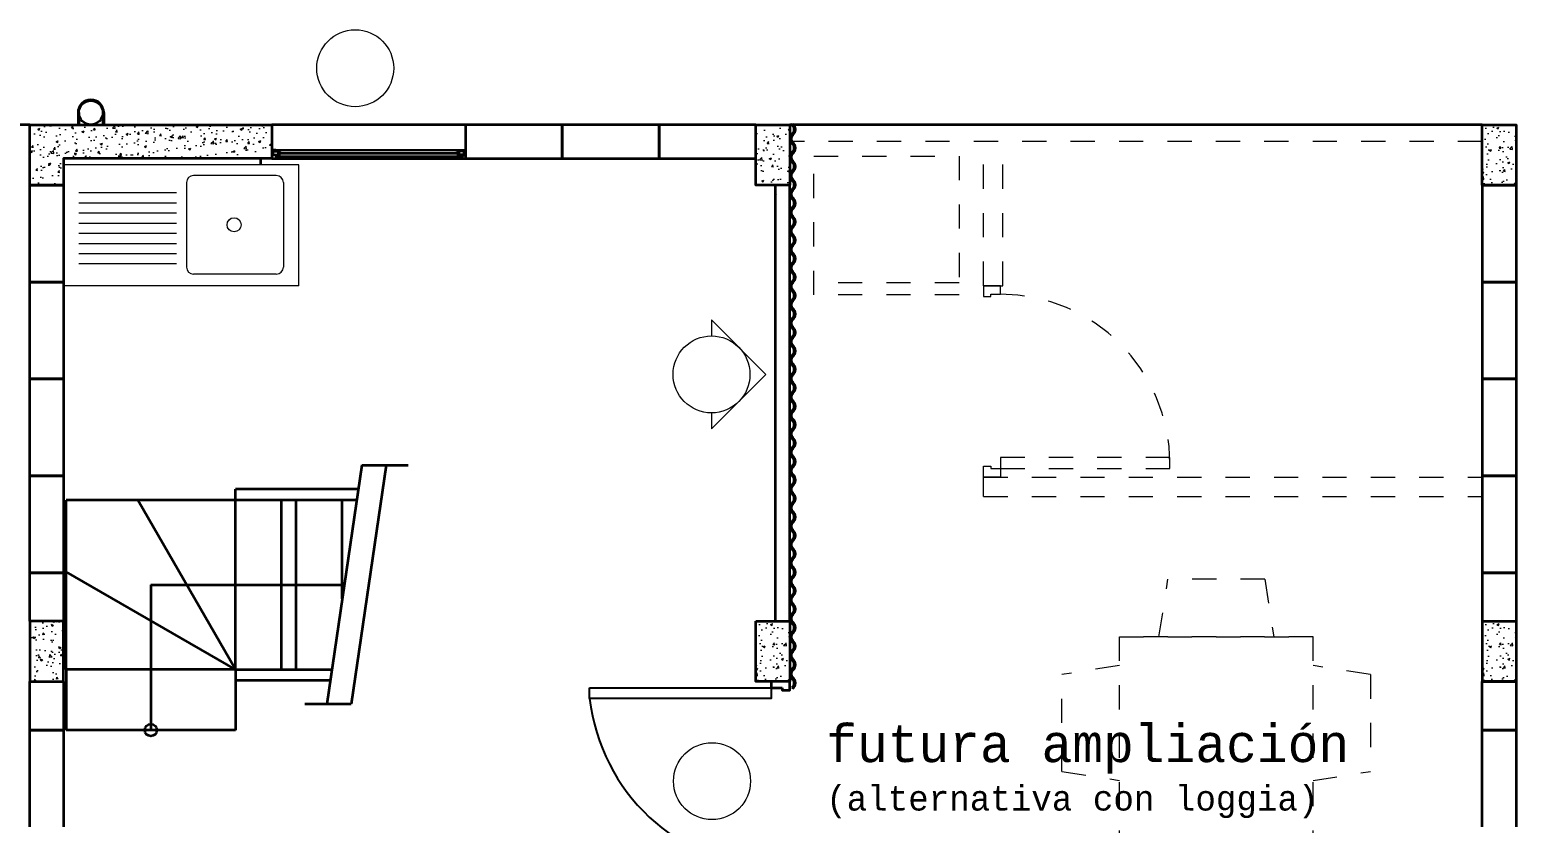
# Model space of a CAD drawing. Header units: millimetres. Extents: x 2.2 to 20.3, y -0.2 to 9.7.
# Drawn here: x 14.19 to 20.33, y 6.46 to 9.73 of the extents above; entities that cross this region are included whole.
import ezdxf

# ---------------------------------------------------------------- set-up
doc = ezdxf.new("R2010")
doc.units = ezdxf.units.MM
doc.linetypes.add('HIDDEN', pattern=[0.375, 0.25, -0.125])
for name, color, linetype, lineweight in [('A-ANNO-SYMB', 3, 'Continuous', 18), ('A-DOOR-FULL', 4, 'Continuous', 25), ('A-FLOR-LEVL', 7, 'Continuous', 35), ('A-FLOR-OVHD', 3, 'HIDDEN', 18), ('A-FLOR-PATT', 8, 'Continuous', 18), ('A-FURN', 8, 'Continuous', 18), ('A-GLAZ-FULL', 4, 'Continuous', 25), ('A-WALL-FULL', 7, 'Continuous', 35)]:
    doc.layers.add(name, color=color, linetype=linetype, lineweight=lineweight)
doc.layers.add('grid', color=7, linetype='Continuous')
doc.layers.get('grid').off()
doc.styles.add('planta 2$0$COTAS', font='romans.shx', dxfattribs={"height": 0.07})

# ---------------------------------------------------------------- blocks, each defined once
blk = doc.blocks.new('A$C506063066')
at = {"layer": 'A-FLOR-PATT'}
h = blk.add_hatch(dxfattribs=at)
h.set_pattern_fill('AR-CONC', color=256, scale=0.0005, angle=360, style=0)
h.set_pattern_definition([(50, (33.41458, 90.6509), (0.091092334, -0.00796954), [0.009525, -0.104775]), (355, (33.41458, 90.6509), (-0.01762141, 0.09552832), [0.00762, -0.08382]), (100.451, (33.42217, 90.65024), (0.07347125, 0.08755834), [0.008095, -0.089045]), (46.1842, (33.41458, 90.6763), (0.13553952, -0.02102116), [0.0142875, -0.1571625]), (96.6356, (33.42587, 90.67455), (0.11870212, 0.12371278), [0.0121425, -0.1335675]), (351.184, (33.41458, 90.6763), (0.1187023, 0.12371256), [0.01143, -0.12573]), (21, (33.42728, 90.66995), (0.07580744, -0.05113276), [0.009525, -0.104775]), (326, (33.42728, 90.66995), (0.03090101, 0.09209398), [0.00762, -0.08382]), (71.4514, (33.4336, 90.66569), (0.10670825, 0.04096143), [0.008095, -0.089045]), (37.5, (33.41458, 90.650903), (0.001544302, 0.04227752), [0, -0.082804, 0, -0.08509, 0, -0.0841375]), (7.5, (33.41458, 90.650903), (0.033409831, 0.050090287), [0, -0.048514, 0, -0.080899, 0, -0.0320675]), (327.5, (33.38626, 90.650903), (0.067795298, -0.002864372), [0, -0.03175, 0, -0.09906, 0, -0.131445]), (317.5, (33.37356, 90.650903), (0.07406459, 0.012713246), [0, -0.041275, 0, -0.065786, 0, -0.093345])])
h.paths.add_polyline_path([(13, 9.41), (13, 9.55), (12, 9.55), (12, 9.41), (12, 9.3), (12.14, 9.3), (12.14, 9.41)])
h = blk.add_hatch(dxfattribs=at)
h.set_pattern_fill('AR-CONC', color=256, scale=0.0005, angle=360, style=0)
h.set_pattern_definition([(50, (33.40958, 90.6509), (0.091092334, -0.00796954), [0.009525, -0.104775]), (355, (33.40958, 90.6509), (-0.01762141, 0.09552832), [0.00762, -0.08382]), (100.451, (33.41717, 90.65024), (0.07347125, 0.08755834), [0.008095, -0.089045]), (46.1842, (33.40958, 90.6763), (0.13553952, -0.02102116), [0.0142875, -0.1571625]), (96.6356, (33.42087, 90.67455), (0.11870212, 0.12371278), [0.0121425, -0.1335675]), (351.184, (33.40958, 90.6763), (0.1187023, 0.12371256), [0.01143, -0.12573]), (21, (33.42228, 90.66995), (0.07580744, -0.05113276), [0.009525, -0.104775]), (326, (33.42228, 90.66995), (0.03090101, 0.09209398), [0.00762, -0.08382]), (71.4514, (33.4286, 90.66569), (0.10670825, 0.04096143), [0.008095, -0.089045]), (37.5, (33.40958, 90.650903), (0.001544302, 0.04227752), [0, -0.082804, 0, -0.08509, 0, -0.0841375]), (7.5, (33.40958, 90.650903), (0.033409831, 0.050090287), [0, -0.048514, 0, -0.080899, 0, -0.0320675]), (327.5, (33.38126, 90.650903), (0.067795298, -0.002864372), [0, -0.03175, 0, -0.09906, 0, -0.131445]), (317.5, (33.36856, 90.650903), (0.07406459, 0.012713246), [0, -0.041275, 0, -0.065786, 0, -0.093345])])
h.paths.add_polyline_path([(15.14, 9.55), (15, 9.55), (15, 9.3), (15.14, 9.3)])
h = blk.add_hatch(dxfattribs=at)
h.set_pattern_fill('AR-CONC', color=256, scale=0.0005, angle=360, style=0)
h.set_pattern_definition([(50, (36.40958, 92.7009), (0.091092334, -0.00796954), [0.009525, -0.104775]), (355, (36.40958, 92.7009), (-0.01762141, 0.09552832), [0.00762, -0.08382]), (100.451, (36.41717, 92.70024), (0.07347125, 0.08755834), [0.008095, -0.089045]), (46.1842, (36.40958, 92.7263), (0.13553952, -0.02102116), [0.0142875, -0.1571625]), (96.6356, (36.42087, 92.72455), (0.11870212, 0.12371278), [0.0121425, -0.1335675]), (351.184, (36.40958, 92.7263), (0.1187023, 0.12371256), [0.01143, -0.12573]), (21, (36.42228, 92.71995), (0.07580744, -0.05113276), [0.009525, -0.104775]), (326, (36.42228, 92.71995), (0.03090101, 0.09209398), [0.00762, -0.08382]), (71.4514, (36.4286, 92.71569), (0.106708245, 0.04096143), [0.008095, -0.089045]), (37.5, (36.40958, 92.700903), (0.001544302, 0.04227752), [0, -0.082804, 0, -0.08509, 0, -0.0841375]), (7.5, (36.40958, 92.700903), (0.033409831, 0.050090287), [0, -0.048514, 0, -0.080899, 0, -0.0320675]), (327.5, (36.38126, 92.700903), (0.067795298, -0.002864372), [0, -0.03175, 0, -0.09906, 0, -0.131445]), (317.5, (36.36856, 92.700903), (0.07406459, 0.012713246), [0, -0.041275, 0, -0.065786, 0, -0.093345])])
h.paths.add_polyline_path([(18.14, 9.55), (18, 9.55), (18, 9.3), (18.14, 9.3)])
for points in [[(13, 9.4463), (13, 9.42), (13.0167, 9.42), (13.0167, 9.4225), (13.0025, 9.4225), (13.0025, 9.4438), (13.0167, 9.4438), (13.0167, 9.4463)], [(13.0167, 9.4438), (13.0167, 9.4463), (13, 9.4463), (13, 9.42), (13.0167, 9.42), (13.0167, 9.4225), (13.0025, 9.4225), (13.0025, 9.4438)], [(13.7999, 9.4463), (13.7999, 9.42), (13.7833, 9.42), (13.7833, 9.4225), (13.7974, 9.4225), (13.7974, 9.4438), (13.7833, 9.4438), (13.7833, 9.4463)], [(13.7833, 9.4438), (13.7833, 9.4463), (13.8, 9.4463), (13.8, 9.42), (13.7833, 9.42), (13.7833, 9.4225), (13.7975, 9.4225), (13.7975, 9.4438)]]:
    blk.add_hatch(color=256, dxfattribs=at).paths.add_polyline_path(points)
h = blk.add_hatch(dxfattribs=at)
h.set_pattern_fill('AR-CONC', color=256, scale=0.0005, angle=360, style=0)
h.set_pattern_definition([(130, (-15.26458, 90.6509), (-0.091092334, -0.00796954), [0.009525, -0.104775]), (185, (-15.26458, 90.6509), (0.01762141, 0.09552832), [0.00762, -0.08382]), (79.549, (-15.27217, 90.65024), (-0.07347125, 0.08755834), [0.008095, -0.089045]), (133.8158, (-15.26458, 90.6763), (-0.13553952, -0.02102116), [0.0142875, -0.1571625]), (83.3644, (-15.27587, 90.67455), (-0.11870212, 0.12371278), [0.0121425, -0.1335675]), (188.816, (-15.26458, 90.6763), (-0.1187023, 0.12371256), [0.01143, -0.12573]), (159, (-15.27728, 90.66995), (-0.07580744, -0.05113276), [0.009525, -0.104775]), (214, (-15.27728, 90.66995), (-0.03090101, 0.09209398), [0.00762, -0.08382]), (108.5486, (-15.2836, 90.66569), (-0.106708245, 0.04096143), [0.008095, -0.089045]), (142.5, (-15.26458, 90.650903), (-0.001544302, 0.04227752), [0, -0.082804, 0, -0.08509, 0, -0.0841375]), (172.5, (-15.26458, 90.650903), (-0.033409831, 0.050090287), [0, -0.048514, 0, -0.080899, 0, -0.0320675]), (212.5, (-15.23626, 90.650903), (-0.067795298, -0.002864372), [0, -0.03175, 0, -0.09906, 0, -0.131445]), (222.5, (-15.22356, 90.650903), (-0.07406459, 0.012713246), [0, -0.041275, 0, -0.065786, 0, -0.093345])])
h.paths.add_polyline_path([(12.14, 7.25), (12, 7.25), (12, 7.5), (12.14, 7.5)])
h = blk.add_hatch(dxfattribs=at)
h.set_pattern_fill('AR-CONC', color=256, scale=0.0005, angle=360, style=0)
h.set_pattern_definition([(50, (33.40958, 90.6509), (0.091092334, -0.00796954), [0.009525, -0.104775]), (355, (33.40958, 90.6509), (-0.01762141, 0.09552832), [0.00762, -0.08382]), (100.451, (33.41717, 90.65024), (0.07347125, 0.08755834), [0.008095, -0.089045]), (46.1842, (33.40958, 90.6763), (0.13553952, -0.02102116), [0.0142875, -0.1571625]), (96.6356, (33.42087, 90.67455), (0.11870212, 0.12371278), [0.0121425, -0.1335675]), (351.184, (33.40958, 90.6763), (0.1187023, 0.12371256), [0.01143, -0.12573]), (21, (33.42228, 90.66995), (0.07580744, -0.05113276), [0.009525, -0.104775]), (326, (33.42228, 90.66995), (0.03090101, 0.09209398), [0.00762, -0.08382]), (71.4514, (33.4286, 90.66569), (0.106708245, 0.04096143), [0.008095, -0.089045]), (37.5, (33.40958, 90.650903), (0.001544302, 0.04227752), [0, -0.082804, 0, -0.08509, 0, -0.0841375]), (7.5, (33.40958, 90.650903), (0.033409831, 0.050090287), [0, -0.048514, 0, -0.080899, 0, -0.0320675]), (327.5, (33.38126, 90.650903), (0.067795298, -0.002864372), [0, -0.03175, 0, -0.09906, 0, -0.131445]), (317.5, (33.36856, 90.650903), (0.07406459, 0.012713246), [0, -0.041275, 0, -0.065786, 0, -0.093345])])
h.paths.add_polyline_path([(15.14, 7.5), (15, 7.5), (15, 7.25), (15.14, 7.25)])
h = blk.add_hatch(dxfattribs=at)
h.set_pattern_fill('AR-CONC', color=256, scale=0.0005, angle=360, style=0)
h.set_pattern_definition([(50, (36.410475, 90.6509), (0.091092334, -0.00796954), [0.009525, -0.104775]), (355, (36.410475, 90.6509), (-0.01762141, 0.09552832), [0.00762, -0.08382]), (100.451, (36.41807, 90.65024), (0.07347125, 0.08755834), [0.008095, -0.089045]), (46.1842, (36.41047, 90.6763), (0.13553952, -0.02102116), [0.0142875, -0.1571625]), (96.6356, (36.42177, 90.67455), (0.11870212, 0.12371278), [0.0121425, -0.1335675]), (351.184, (36.41047, 90.6763), (0.1187023, 0.12371256), [0.01143, -0.12573]), (21, (36.423175, 90.66995), (0.07580744, -0.05113276), [0.009525, -0.104775]), (326, (36.423175, 90.66995), (0.03090101, 0.09209398), [0.00762, -0.08382]), (71.4514, (36.42949, 90.66569), (0.106708245, 0.04096143), [0.008095, -0.089045]), (37.5, (36.410475, 90.650903), (0.001544302, 0.04227752), [0, -0.082804, 0, -0.08509, 0, -0.0841375]), (7.5, (36.410475, 90.650903), (0.033409831, 0.050090287), [0, -0.048514, 0, -0.080899, 0, -0.0320675]), (327.5, (36.382154, 90.650903), (0.067795298, -0.002864372), [0, -0.03175, 0, -0.09906, 0, -0.131445]), (317.5, (36.369454, 90.650903), (0.07406459, 0.012713246), [0, -0.041275, 0, -0.065786, 0, -0.093345])])
h.paths.add_polyline_path([(18.1409, 7.5), (18.0009, 7.5), (18.0009, 7.25), (18.1409, 7.25)])
at = {"layer": 'A-ANNO-SYMB'}
for p, q in [((14.8164, 8.7435), (15.041, 8.5188)), ((14.8164, 8.7435), (14.8164, 8.6777)), ((14.8164, 8.2942), (15.041, 8.5188)), ((14.8164, 8.36), (14.8164, 8.2942))]:
    blk.add_line(p, q, dxfattribs=at)
for centre in [(13.3446, 9.7833), (14.8164, 8.5188), (14.8184, 6.839)]:
    blk.add_circle(centre, 0.1589, dxfattribs=at)
at = {"layer": 'A-DOOR-FULL'}
blk.add_lwpolyline([(14.313, 7.225), (15.063, 7.225), (15.063, 7.18), (14.313, 7.18)], close=True, dxfattribs=at)
blk.add_arc((15.1061, 7.2723), 0.7984, 186.63627, 266.90667, dxfattribs=at)
at = {"layer": 'A-FLOR-LEVL'}
for p, q in [((12.15, 7.955), (12.15, 8)), ((12.4459, 8), (12.15, 8)), ((12.15, 7.7041), (12.15, 8)), ((12.85, 8), (12.4459, 8)), ((12.85, 7.3), (12.4459, 8)), ((12.85, 7.3), (12.85, 8)), ((13.04, 7.3), (13.04, 8)), ((13.1008, 7.3), (13.1008, 8)), ((13.2908, 7.5925), (13.2908, 8)), ((12.85, 7.3), (12.15, 7.7041)), ((12.15, 7.3), (12.15, 7.7041)), ((12.5, 7.65), (13.2992, 7.65)), ((12.5, 7.65), (12.5, 7.05)), ((12.85, 7.3), (12.15, 7.3))]:
    blk.add_line(p, q, dxfattribs=at)
blk.add_circle((12.5, 7.05), 0.025, dxfattribs=at)
at = {"layer": 'A-FLOR-OVHD', "ltscale": 0.1}
for p, q in [((18, 9.48), (15.14, 9.48)), ((15.9401, 8.885), (15.9401, 9.48)), ((16.0201, 8.885), (16.0201, 9.48)), ((15.8391, 8.897), (15.2391, 8.897)), ((15.9401, 8.885), (16.0201, 8.885)), ((16.7101, 8.175), (16.0101, 8.175)), ((16.0101, 8.175), (16.0101, 8.13)), ((16.7101, 8.13), (16.7101, 8.175)), ((16.0101, 8.13), (16.7101, 8.13)), ((15.9401, 8.095), (18, 8.095)), ((15.9401, 8.015), (15.9401, 8.095)), ((15.9401, 8.015), (18, 8.015)), ((16.6648, 7.4355), (16.702, 7.6731)), ((17.102, 7.6731), (16.702, 7.6731)), ((17.102, 7.6731), (17.1391, 7.4355)), ((16.5012, 7.4355), (17.3012, 7.4355)), ((17.3012, 7.4355), (16.5012, 7.4355)), ((16.5012, 5.9355), (16.5012, 7.4355)), ((17.3012, 5.9355), (17.3012, 7.4355)), ((16.5012, 7.3163), (16.2637, 7.2792)), ((17.5387, 7.2792), (17.3012, 7.3163)), ((16.2637, 6.8792), (16.2637, 7.2792)), ((17.5387, 7.2792), (17.5387, 6.8792)), ((16.2637, 6.8792), (16.5012, 6.8421)), ((17.3012, 6.842), (17.5387, 6.8792))]:
    blk.add_line(p, q, dxfattribs=at)
for points in [[(15.8391, 8.847), (15.2391, 8.847), (15.2391, 9.4207), (15.8391, 9.4207)], [(16.0101, 8.885), (15.9401, 8.885), (15.9401, 8.84), (15.9701, 8.84), (15.9701, 8.85), (16.0101, 8.85)], [(16.0101, 8.095), (15.9401, 8.095), (15.9401, 8.14), (15.9701, 8.14), (15.9701, 8.13), (16.0101, 8.13)]]:
    blk.add_lwpolyline(points, close=True, dxfattribs=at)
blk.add_arc((16.0101, 8.15), 0.7, 360, 90, dxfattribs=at)
at = {"layer": 'A-FURN'}
for p, q in [((13.1118, 9.3839), (12.14, 9.3839)), ((13.1118, 8.8839), (13.1118, 9.3839)), ((12.6477, 9.3112), (12.6477, 8.9621)), ((12.6058, 9.2682), (12.2023, 9.2682)), ((12.6058, 9.2263), (12.2023, 9.2263)), ((12.6058, 9.1844), (12.2023, 9.1844)), ((12.6058, 9.1425), (12.2023, 9.1425)), ((12.6058, 9.1006), (12.2023, 9.1006)), ((12.6058, 9.0587), (12.2023, 9.0587)), ((12.6058, 9.0168), (12.2023, 9.0168)), ((12.6058, 8.9749), (12.2023, 8.9749))]:
    blk.add_line(p, q, dxfattribs=at)
for points in [[(13.0186, 9.3403), (12.6768, 9.3403)], [(13.0477, 9.3112), (13.0477, 8.9621)], [(13.0186, 8.933), (12.6768, 8.933)], [(13.1118, 8.8839), (12.14, 8.8839)]]:
    blk.add_lwpolyline(points, dxfattribs=at)
blk.add_circle((12.8441, 9.1367), 0.0291, dxfattribs=at)
for centre, start, end in [((12.6768, 9.3112), 90, 180), ((13.0186, 9.3112), 0, 90), ((12.6768, 8.9621), 180, 270), ((13.0186, 8.9621), 270, 0)]:
    blk.add_arc(centre, 0.0291, start, end, dxfattribs=at)
at = {"layer": 'A-GLAZ-FULL'}
for p, q in [((13.0167, 9.4463), (13, 9.4463)), ((13.0025, 9.4225), (13.0025, 9.4438)), ((13.0167, 9.4225), (13.0025, 9.4225)), ((13.0067, 9.4265), (13.0067, 9.4398)), ((13.0067, 9.4398), (13.0358, 9.4398)), ((13.0067, 9.4265), (13.0358, 9.4265)), ((13.0144, 9.4463), (13.8, 9.4463)), ((13.0144, 9.42), (13.7914, 9.42)), ((13.0167, 9.4438), (13.0167, 9.4463)), ((13.0167, 9.42), (13.0167, 9.4225)), ((13.0258, 9.4356), (13.7741, 9.4356)), ((13.0258, 9.4306), (13.0258, 9.4356)), ((13.0258, 9.4306), (13.7741, 9.4306)), ((13.0358, 9.4356), (13.0358, 9.4398)), ((13.0358, 9.4265), (13.0358, 9.4306)), ((13.7933, 9.4398), (13.7641, 9.4398)), ((13.7641, 9.4356), (13.7641, 9.4398)), ((13.7641, 9.4265), (13.7641, 9.4306)), ((13.7933, 9.4265), (13.7641, 9.4265)), ((13.7741, 9.4356), (13.7741, 9.4306)), ((13.7914, 9.4438), (13.7914, 9.4463)), ((13.7914, 9.4225), (13.7975, 9.4225)), ((13.7914, 9.42), (13.7914, 9.4225)), ((13.7933, 9.4265), (13.7933, 9.4398)), ((13.7975, 9.4438), (13.7975, 9.4225)), ((13.8, 9.4463), (13.8, 9.42))]:
    blk.add_line(p, q, dxfattribs=at)
at = {"layer": 'A-WALL-FULL'}
for p, q in [((12.1994, 9.6), (12.1994, 9.55)), ((12.2024, 9.6), (12.2024, 9.55)), ((12.3024, 9.6), (12.3024, 9.55)), ((12.3054, 9.6), (12.3054, 9.55)), ((12, 9.55), (9.14, 9.55)), ((13.8, 9.55), (13, 9.55)), ((14.2, 9.55), (13.8, 9.55)), ((13.8, 9.55), (13.8, 9.41)), ((14.2, 9.41), (14.2, 9.55)), ((14.6, 9.55), (14.2, 9.55)), ((14.2, 9.55), (14.2, 9.41)), ((14.6, 9.41), (14.6, 9.55)), ((15, 9.55), (14.6, 9.55)), ((14.6, 9.55), (14.6, 9.41)), ((15, 9.41), (15, 9.55)), ((18, 9.55), (15.14, 9.55)), ((15.1491, 9.5491), (15.1523, 9.553)), ((12.955, 9.385), (12.955, 9.41)), ((13, 9.41), (13.8, 9.41)), ((13.8, 9.41), (14.2, 9.41)), ((14.2, 9.41), (14.6, 9.41)), ((14.6, 9.41), (15, 9.41)), ((12, 9.3), (12.14, 9.3)), ((12, 8.9), (12, 9.3)), ((12, 9.3), (12.14, 9.3)), ((12, 8.9), (12, 9.3)), ((12.14, 9.3), (12.14, 8.9)), ((12.14, 9.3), (12.14, 8.9)), ((15.0811, 7.5017), (15.0811, 9.3)), ((15.1401, 7.5017), (15.1401, 9.3017)), ((18.0009, 9.3), (18.1409, 9.3)), ((18.0009, 8.9), (18.0009, 9.3)), ((18.0009, 8.9), (18.0009, 9.3)), ((18.1409, 9.3), (18.1409, 8.9)), ((18.1409, 9.3), (18.1409, 8.9)), ((12.14, 8.9), (12, 8.9)), ((12, 8.9), (12.14, 8.9)), ((12, 8.5), (12, 8.9)), ((12.14, 8.9), (12, 8.9)), ((12, 8.9), (12.14, 8.9)), ((12, 8.5), (12, 8.9)), ((12.14, 8.9), (12.14, 8.5)), ((12.14, 8.9), (12.14, 8.5)), ((15.1491, 8.8633), (15.1523, 8.8672)), ((18.0009, 8.9), (18.1409, 8.9)), ((18.1409, 8.9), (18.0009, 8.9)), ((18.0009, 8.9), (18.1409, 8.9)), ((18.1409, 8.9), (18.0009, 8.9)), ((18.0009, 8.5), (18.0009, 8.9)), ((18.0009, 8.5), (18.0009, 8.9)), ((18.1409, 8.9), (18.1409, 8.5)), ((18.1409, 8.9), (18.1409, 8.5)), ((12.14, 8.5), (12, 8.5)), ((12, 8.5), (12.14, 8.5)), ((12, 8.1), (12, 8.5)), ((12.14, 8.5), (12, 8.5)), ((12, 8.5), (12.14, 8.5)), ((12, 8.1), (12, 8.5)), ((12.14, 8.5), (12.14, 8.1)), ((12.14, 8.5), (12.14, 8.1)), ((18.0009, 8.5), (18.1409, 8.5)), ((18.1409, 8.5), (18.0009, 8.5)), ((18.0009, 8.5), (18.1409, 8.5)), ((18.1409, 8.5), (18.0009, 8.5)), ((18.0009, 8.1), (18.0009, 8.5)), ((18.0009, 8.1), (18.0009, 8.5)), ((18.1409, 8.5), (18.1409, 8.1)), ((18.1409, 8.5), (18.1409, 8.1)), ((15.1491, 8.4442), (15.1523, 8.4404)), ((15.1491, 8.3301), (15.1523, 8.3339)), ((12.14, 8.1), (12, 8.1)), ((12, 8.1), (12.14, 8.1)), ((12, 7.7), (12, 8.1)), ((12.14, 8.1), (12, 8.1)), ((12, 8.1), (12.14, 8.1)), ((12, 7.7), (12, 8.1)), ((12.14, 8.1), (12.14, 7.7)), ((12.14, 8.1), (12.14, 7.7)), ((13.3571, 8.045), (12.85, 8.045)), ((12.85, 8), (12.85, 8.045)), ((18.0009, 8.1), (18.1409, 8.1)), ((18.1409, 8.1), (18.0009, 8.1)), ((18.0009, 8.1), (18.1409, 8.1)), ((18.1409, 8.1), (18.0009, 8.1)), ((18.0009, 7.7), (18.0009, 8.1)), ((18.0009, 7.7), (18.0009, 8.1)), ((18.1409, 8.1), (18.1409, 7.7)), ((18.1409, 8.1), (18.1409, 7.7)), ((13.3505, 8), (12.85, 8)), ((15.1491, 7.7584), (15.1523, 7.7546)), ((12.14, 7.7), (12, 7.7)), ((12, 7.7), (12.14, 7.7)), ((12, 7.5), (12, 7.7)), ((12.14, 7.7), (12, 7.7)), ((12.14, 7.7), (12.14, 7.5)), ((18.1409, 7.7), (18.0009, 7.7)), ((18.0009, 7.7), (18.1409, 7.7)), ((18.1409, 7.7), (18.0009, 7.7)), ((18.0009, 7.5), (18.0009, 7.7)), ((18.1409, 7.7), (18.1409, 7.5)), ((12.14, 7.5), (12, 7.5)), ((12, 7.25), (12.14, 7.25)), ((12, 7.05), (12, 7.25)), ((12.14, 7.25), (12.14, 7.05)), ((12.15, 7.3), (12.15, 7.05)), ((12.85, 7.3), (13.2479, 7.3)), ((12.85, 7.3), (12.85, 7.255)), ((12.85, 7.3), (12.85, 7.255)), ((13.2413, 7.255), (12.85, 7.255)), ((12.85, 7.255), (12.85, 7.05)), ((18, 7.25), (18.14, 7.25)), ((18, 7.05), (18, 7.25)), ((18.14, 7.25), (18.14, 7.05)), ((15.1491, 7.2252), (15.1523, 7.2213)), ((12.14, 7.05), (12, 7.05)), ((12, 7.05), (12.14, 7.05)), ((12, 6.65), (12, 7.05)), ((12.14, 7.05), (12.14, 6.65)), ((12.85, 7.05), (12.15, 7.05)), ((18.14, 7.05), (18, 7.05)), ((18, 7.05), (18.14, 7.05)), ((18, 6.65), (18, 7.05)), ((18, 7.05), (18.14, 7.05)), ((18, 6.65), (18, 7.05)), ((18.14, 7.05), (18.14, 6.65)), ((18.14, 7.05), (18.14, 6.65))]:
    blk.add_line(p, q, dxfattribs=at)
for points in [[(12, 9.41), (12, 9.55), (13, 9.55), (13, 9.41), (12.14, 9.41), (12.14, 9.3), (12, 9.3)], [(15, 9.55), (15.14, 9.55), (15.14, 9.3), (15, 9.3)], [(18, 9.55), (18.14, 9.55), (18.14, 9.3), (18, 9.3)], [(12.14, 7.5), (12, 7.5), (12, 7.25), (12.14, 7.25)], [(15, 7.5), (15.14, 7.5), (15.14, 7.25), (15, 7.25)], [(18.0009, 7.5), (18.1409, 7.5), (18.1409, 7.25), (18.0009, 7.25)]]:
    blk.add_lwpolyline(points, close=True, dxfattribs=at)
at = {"layer": 'A-WALL-FULL', "const_width": 0.001}
for points in [[(15.1336, 9.262), (15.1396, 9.262), (15.1396, 9.3), (15.1336, 9.3), (15.1317, 9.298), (15.1006, 9.298), (15.0896, 9.298), (15.0876, 9.3), (15.0816, 9.3), (15.0816, 9.262), (15.0876, 9.262)], [(15.1335, 7.5402), (15.1395, 7.5402), (15.1395, 7.5022), (15.1335, 7.5022), (15.1316, 7.5042), (15.1005, 7.5042), (15.0895, 7.5042), (15.0875, 7.5022), (15.0815, 7.5022), (15.0815, 7.5402), (15.0875, 7.5402)]]:
    blk.add_lwpolyline(points, dxfattribs=at)
at = {"layer": 'A-WALL-FULL'}
for points in [[(13.3716, 8.1437), (13.2268, 7.1563)], [(13.4729, 8.1437), (13.3281, 7.1563)], [(13.3716, 8.1437), (13.5639, 8.1437)], [(15.108, 7.25), (15.108, 7.25), (15.063, 7.25), (15.063, 7.225), (15.108, 7.225)], [(15.108, 7.225), (15.108, 7.215), (15.14, 7.215), (15.14, 7.25), (15.108, 7.25)], [(13.3281, 7.1563), (13.1358, 7.1563)]]:
    blk.add_lwpolyline(points, dxfattribs=at)
blk.add_circle((12.2524, 9.6), 0.05, dxfattribs=at)
for centre, radius, start, end in [((12.2524, 9.6), 0.053, 0, 180), ((15.1335, 9.5301), 0.0247, 309.42406, 50.57594), ((15.1335, 9.5301), 0.0297, 309.42406, 50.57594), ((15.1648, 9.492), 0.0247, 129.42406, 230.57594), ((15.1648, 9.492), 0.0197, 129.42406, 230.57594), ((15.1335, 9.4539), 0.0247, 309.42406, 50.57594), ((15.1335, 9.4539), 0.0297, 309.42406, 50.57594), ((15.1648, 9.4158), 0.0247, 129.42406, 230.57594), ((15.1648, 9.4158), 0.0197, 129.42406, 230.57594), ((15.1335, 9.3777), 0.0247, 309.42406, 50.57594), ((15.1335, 9.3777), 0.0297, 309.42406, 50.57594), ((15.1648, 9.3396), 0.0247, 129.42406, 230.57594), ((15.1648, 9.3396), 0.0197, 129.42406, 230.57594), ((15.1648, 9.2634), 0.0247, 129.42406, 230.57594), ((15.1648, 9.2634), 0.0197, 129.42406, 230.57594), ((15.1335, 9.3015), 0.0247, 309.42406, 50.57594), ((15.1335, 9.3015), 0.0297, 309.42406, 50.57594), ((15.1335, 9.2253), 0.0247, 309.42406, 50.57594), ((15.1335, 9.2253), 0.0297, 309.42406, 50.57594), ((15.1648, 9.1872), 0.0247, 129.42406, 230.57594), ((15.1648, 9.1872), 0.0197, 129.42406, 230.57594), ((15.1335, 9.1491), 0.0247, 309.42406, 50.57594), ((15.1335, 9.1491), 0.0297, 309.42406, 50.57594), ((15.1648, 9.111), 0.0247, 129.42406, 230.57594), ((15.1648, 9.111), 0.0197, 129.42406, 230.57594), ((15.1335, 9.0729), 0.0247, 309.42406, 50.57594), ((15.1335, 9.0729), 0.0297, 309.42406, 50.57594), ((15.1648, 9.0348), 0.0247, 129.42406, 230.57594), ((15.1648, 9.0348), 0.0197, 129.42406, 230.57594), ((15.1648, 8.9586), 0.0247, 129.42406, 230.57594), ((15.1648, 8.9586), 0.0197, 129.42406, 230.57594), ((15.1335, 8.9967), 0.0247, 309.42406, 50.57594), ((15.1335, 8.9967), 0.0297, 309.42406, 50.57594), ((15.1335, 8.9205), 0.0247, 309.42406, 50.57594), ((15.1335, 8.9205), 0.0297, 309.42406, 50.57594), ((15.1648, 8.8824), 0.0247, 129.42406, 230.57594), ((15.1648, 8.8824), 0.0197, 129.42406, 230.57594), ((15.1335, 8.8443), 0.0247, 309.42406, 50.57594), ((15.1335, 8.8443), 0.0247, 309.42406, 50.57594), ((15.1335, 8.8443), 0.0297, 309.42406, 50.57594), ((15.1335, 8.8443), 0.0297, 309.42406, 50.57594), ((15.1648, 8.8062), 0.0247, 129.42406, 230.57594), ((15.1648, 8.8062), 0.0247, 129.42406, 230.57594), ((15.1648, 8.8062), 0.0197, 129.42406, 230.57594), ((15.1648, 8.8062), 0.0197, 129.42406, 230.57594), ((15.1335, 8.7681), 0.0247, 309.42406, 50.57594), ((15.1335, 8.7681), 0.0247, 309.42406, 50.57594), ((15.1335, 8.7681), 0.0297, 309.42406, 50.57594), ((15.1335, 8.7681), 0.0297, 309.42406, 50.57594), ((15.1648, 8.73), 0.0247, 129.42406, 230.57594), ((15.1648, 8.73), 0.0247, 129.42406, 230.57594), ((15.1648, 8.73), 0.0197, 129.42406, 230.57594), ((15.1648, 8.73), 0.0197, 129.42406, 230.57594), ((15.1648, 8.6538), 0.0247, 129.42406, 230.57594), ((15.1648, 8.6538), 0.0247, 129.42406, 230.57594), ((15.1648, 8.6538), 0.0197, 129.42406, 230.57594), ((15.1648, 8.6538), 0.0197, 129.42406, 230.57594), ((15.1335, 8.6919), 0.0247, 309.42406, 50.57594), ((15.1335, 8.6919), 0.0247, 309.42406, 50.57594), ((15.1335, 8.6919), 0.0297, 309.42406, 50.57594), ((15.1335, 8.6919), 0.0297, 309.42406, 50.57594), ((15.1335, 8.6157), 0.0247, 309.42406, 50.57594), ((15.1335, 8.6157), 0.0247, 309.42406, 50.57594), ((15.1335, 8.6157), 0.0297, 309.42406, 50.57594), ((15.1335, 8.6157), 0.0297, 309.42406, 50.57594), ((15.1648, 8.5776), 0.0247, 129.42406, 230.57594), ((15.1648, 8.5776), 0.0247, 129.42406, 230.57594), ((15.1648, 8.5776), 0.0197, 129.42406, 230.57594), ((15.1648, 8.5776), 0.0197, 129.42406, 230.57594), ((15.1335, 8.5395), 0.0247, 309.42406, 50.57594), ((15.1335, 8.5395), 0.0247, 309.42406, 50.57594), ((15.1335, 8.5395), 0.0297, 309.42406, 50.57594), ((15.1335, 8.5395), 0.0297, 309.42406, 50.57594), ((15.1648, 8.5014), 0.0247, 129.42406, 230.57594), ((15.1648, 8.5014), 0.0247, 129.42406, 230.57594), ((15.1648, 8.5014), 0.0197, 129.42406, 230.57594), ((15.1648, 8.5014), 0.0197, 129.42406, 230.57594), ((15.1335, 8.4633), 0.0247, 309.42406, 50.57594), ((15.1335, 8.4633), 0.0247, 309.42406, 50.57594), ((15.1335, 8.4633), 0.0297, 309.42406, 50.57594), ((15.1335, 8.4633), 0.0297, 309.42406, 50.57594), ((15.1648, 8.4252), 0.0247, 129.42406, 230.57594), ((15.1648, 8.4252), 0.0197, 129.42406, 230.57594), ((15.1648, 8.349), 0.0247, 129.42406, 230.57594), ((15.1648, 8.349), 0.0197, 129.42406, 230.57594), ((15.1335, 8.3871), 0.0247, 309.42406, 50.57594), ((15.1335, 8.3871), 0.0297, 309.42406, 50.57594), ((15.1648, 8.2729), 0.0247, 129.42406, 230.57594), ((15.1648, 8.2728), 0.0247, 129.42406, 230.57594), ((15.1335, 8.311), 0.0247, 309.42406, 50.57594), ((15.1335, 8.3109), 0.0247, 309.42406, 50.57594), ((15.1335, 8.311), 0.0297, 309.42406, 50.57594), ((15.1335, 8.3109), 0.0297, 309.42406, 50.57594), ((15.1648, 8.2729), 0.0197, 129.42406, 230.57594), ((15.1648, 8.2728), 0.0197, 129.42406, 230.57594), ((15.1335, 8.2348), 0.0247, 309.42406, 50.57594), ((15.1335, 8.2347), 0.0247, 309.42406, 50.57594), ((15.1335, 8.2348), 0.0297, 309.42406, 50.57594), ((15.1335, 8.2347), 0.0297, 309.42406, 50.57594), ((15.1648, 8.1967), 0.0247, 129.42406, 230.57594), ((15.1648, 8.1966), 0.0247, 129.42406, 230.57594), ((15.1648, 8.1967), 0.0197, 129.42406, 230.57594), ((15.1648, 8.1966), 0.0197, 129.42406, 230.57594), ((15.1335, 8.1586), 0.0247, 309.42406, 50.57594), ((15.1335, 8.1585), 0.0247, 309.42406, 50.57594), ((15.1335, 8.1586), 0.0297, 309.42406, 50.57594), ((15.1335, 8.1585), 0.0297, 309.42406, 50.57594), ((15.1648, 8.1205), 0.0247, 129.42406, 230.57594), ((15.1648, 8.1204), 0.0247, 129.42406, 230.57594), ((15.1648, 8.1205), 0.0197, 129.42406, 230.57594), ((15.1648, 8.1204), 0.0197, 129.42406, 230.57594), ((15.1648, 8.0443), 0.0247, 129.42406, 230.57594), ((15.1648, 8.0442), 0.0247, 129.42406, 230.57594), ((15.1648, 8.0443), 0.0197, 129.42406, 230.57594), ((15.1648, 8.0442), 0.0197, 129.42406, 230.57594), ((15.1335, 8.0824), 0.0247, 309.42406, 50.57594), ((15.1335, 8.0823), 0.0247, 309.42406, 50.57594), ((15.1335, 8.0824), 0.0297, 309.42406, 50.57594), ((15.1335, 8.0823), 0.0297, 309.42406, 50.57594), ((15.1648, 7.9681), 0.0247, 129.42406, 230.57594), ((15.1648, 7.968), 0.0247, 129.42406, 230.57594), ((15.1648, 7.9681), 0.0197, 129.42406, 230.57594), ((15.1648, 7.968), 0.0197, 129.42406, 230.57594), ((15.1335, 8.0062), 0.0247, 309.42406, 50.57594), ((15.1335, 8.0061), 0.0247, 309.42406, 50.57594), ((15.1335, 8.0062), 0.0297, 309.42406, 50.57594), ((15.1335, 8.0061), 0.0297, 309.42406, 50.57594), ((15.1335, 7.93), 0.0247, 309.42406, 50.57594), ((15.1335, 7.9299), 0.0247, 309.42406, 50.57594), ((15.1335, 7.93), 0.0297, 309.42406, 50.57594), ((15.1335, 7.9299), 0.0297, 309.42406, 50.57594), ((15.1648, 7.8919), 0.0247, 129.42406, 230.57594), ((15.1648, 7.8918), 0.0247, 129.42406, 230.57594), ((15.1648, 7.8919), 0.0197, 129.42406, 230.57594), ((15.1648, 7.8918), 0.0197, 129.42406, 230.57594), ((15.1335, 7.8538), 0.0247, 309.42406, 50.57594), ((15.1335, 7.8537), 0.0247, 309.42406, 50.57594), ((15.1335, 7.8538), 0.0297, 309.42406, 50.57594), ((15.1335, 7.8537), 0.0297, 309.42406, 50.57594), ((15.1648, 7.8157), 0.0247, 129.42406, 230.57594), ((15.1648, 7.8156), 0.0247, 129.42406, 230.57594), ((15.1648, 7.8157), 0.0197, 129.42406, 230.57594), ((15.1648, 7.8156), 0.0197, 129.42406, 230.57594), ((15.1335, 7.7776), 0.0297, 309.42406, 50.57594), ((15.1335, 7.7775), 0.0297, 309.42406, 50.57594), ((15.1648, 7.7395), 0.0247, 129.42406, 230.57594), ((15.1648, 7.7395), 0.0197, 129.42406, 230.57594), ((15.1335, 7.7776), 0.0247, 309.42406, 50.57594), ((15.1335, 7.7775), 0.0247, 309.42406, 50.57594), ((15.1648, 7.6633), 0.0247, 129.42406, 230.57594), ((15.1648, 7.6633), 0.0197, 129.42406, 230.57594), ((15.1335, 7.7014), 0.0247, 309.42406, 50.57594), ((15.1335, 7.7014), 0.0297, 309.42406, 50.57594), ((15.1335, 7.6252), 0.0247, 309.42406, 50.57594), ((15.1335, 7.6252), 0.0297, 309.42406, 50.57594), ((15.1648, 7.5871), 0.0247, 129.42406, 230.57594), ((15.1648, 7.5871), 0.0197, 129.42406, 230.57594), ((15.1335, 7.549), 0.0247, 309.42406, 50.57594), ((15.1335, 7.549), 0.0297, 309.42406, 50.57594), ((15.1648, 7.5109), 0.0247, 129.42406, 230.57594), ((15.1648, 7.5109), 0.0197, 129.42406, 230.57594), ((15.1335, 7.4728), 0.0297, 309.42406, 50.57594), ((15.1648, 7.4347), 0.0247, 129.42406, 230.57594), ((15.1648, 7.4347), 0.0197, 129.42406, 230.57594), ((15.1335, 7.4728), 0.0247, 309.42406, 50.57594), ((15.1648, 7.3585), 0.0247, 129.42406, 230.57594), ((15.1648, 7.3585), 0.0197, 129.42406, 230.57594), ((15.1335, 7.3966), 0.0247, 309.42406, 50.57594), ((15.1335, 7.3966), 0.0297, 309.42406, 50.57594), ((15.1335, 7.3204), 0.0247, 309.42406, 50.57594), ((15.1335, 7.3204), 0.0297, 309.42406, 50.57594), ((15.1648, 7.2823), 0.0247, 129.42406, 230.57594), ((15.1648, 7.2823), 0.0197, 129.42406, 230.57594), ((15.1335, 7.2442), 0.0247, 309.42406, 50.57594), ((15.1335, 7.2442), 0.0297, 309.42406, 50.57594)]:
    blk.add_arc(centre, radius, start, end, dxfattribs=at)
at = {"layer": 'A-FLOR-OVHD', "ltscale": 0.1, "insert": (15.2901, 7.0677), "char_height": 0.15, "width": 4.1791, "attachment_point": 1, "style": 'planta 2$0$COTAS'}
blk.add_mtext('{\\fMonospac821 BT|b0|i0|c0|p49;futura ampliación\\P\\H0.6667x;(alternativa con loggia)}', dxfattribs=at)

msp = doc.modelspace()

# ---------------------------------------------------------------- block references
at = {"layer": 'grid'}
msp.add_blockref('A$C506063066', (2.1873, -0.2089), dxfattribs=at)

doc.saveas('drawing.dxf')
